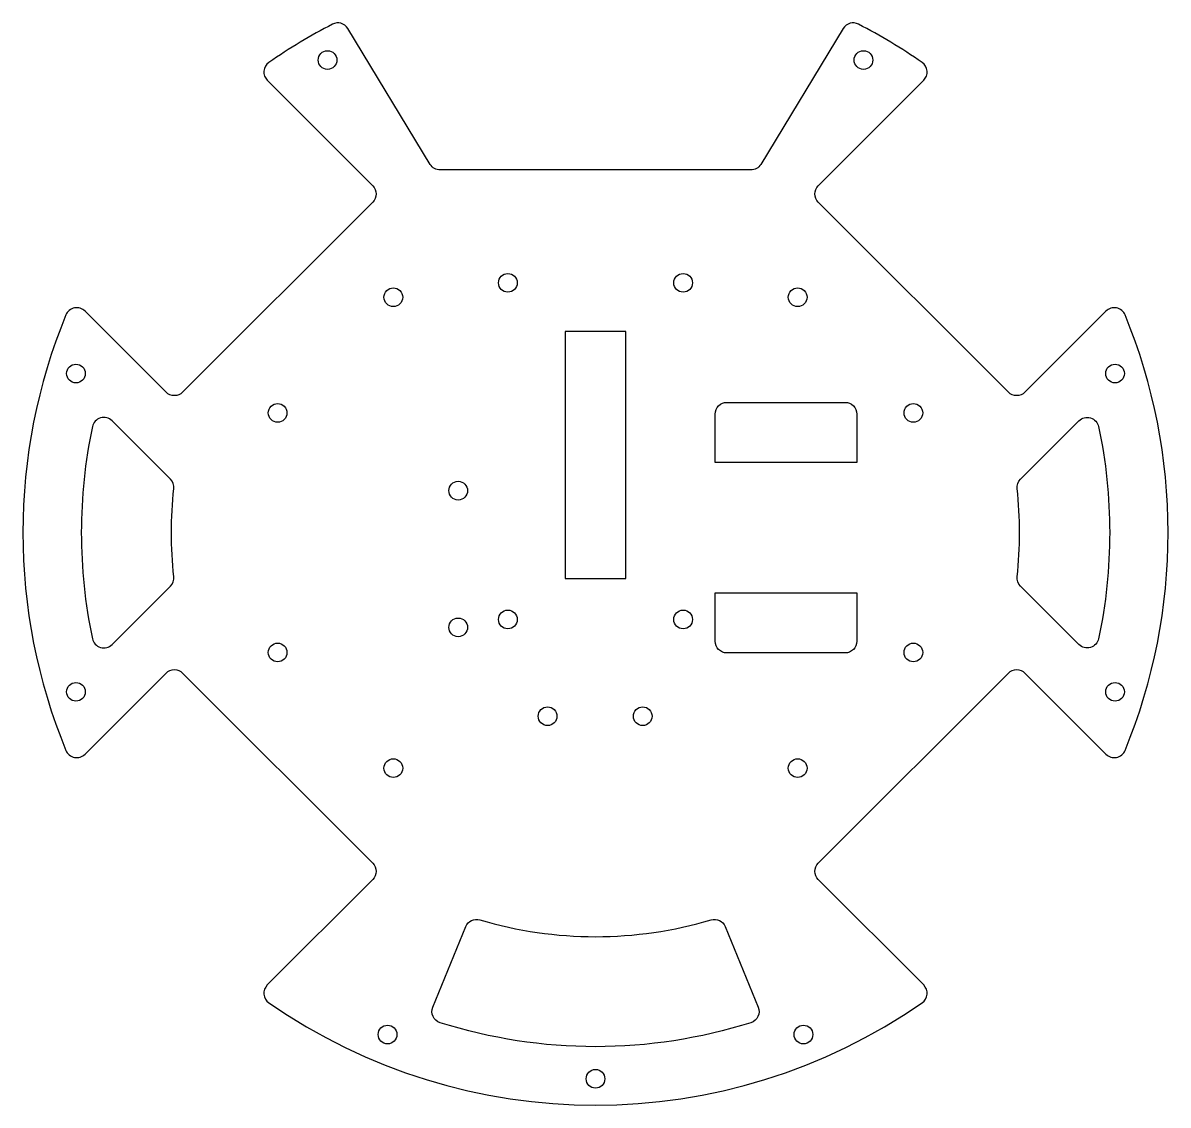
# Model space of a CAD drawing. Header units: millimetres. Extents: x -98 to 98, y -89 to 96.
import ezdxf

# ---------------------------------------------------------------- set-up
doc = ezdxf.new("R2010")
doc.units = ezdxf.units.MM
doc.layers.add('Layer 2 Sketch', color=7, linetype='Continuous')

msp = doc.modelspace()

# ---------------------------------------------------------------- linework, layer by layer
at = {"layer": 'Layer 2 Sketch', "color": 140}
for points in [[(-87.37, -29.07), (-73.49, -15.18, -0.414214), (-70.66, -15.18), (-38.13, -47.71, -0.414214), (-38.13, -50.54), (-56.17, -68.58, 0.467486), (-55.9, -71.64, 0.313172), (55.9, -71.64, 0.467487), (56.17, -68.58), (38.13, -50.54, -0.414214), (38.13, -47.71), (70.66, -15.18, -0.414213), (73.49, -15.18), (87.37, -29.07, 0.535332), (90.64, -28.41, 0.197586), (90.64, 46.13, 0.535332), (87.37, 46.78), (73.49, 32.9, -0.414213), (70.66, 32.9), (38.13, 65.43, -0.414214), (38.13, 68.25), (56.17, 86.3, 0.467487), (55.9, 89.35, 0.032445), (45.02, 95.91, 0.394416), (42.39, 95.17), (28.28, 71.91, -0.262136), (26.57, 70.95), (-26.57, 70.95, -0.262136), (-28.28, 71.91), (-42.39, 95.17, 0.394416), (-45.02, 95.91, 0.032445), (-55.9, 89.35, 0.467486), (-56.17, 86.3), (-38.13, 68.25, -0.414214), (-38.13, 65.43), (-70.66, 32.9, -0.414214), (-73.49, 32.9), (-87.37, 46.78, 0.535332), (-90.64, 46.13, 0.197585), (-90.64, -28.41, 0.535332)], [(20.48, 20.9), (20.48, 29.17, -0.414214), (22.48, 31.17), (42.73, 31.17, -0.414214), (44.73, 29.17), (44.73, 20.9)], [(-72.75, -0.31, 0.226117), (-72.18, 1.32, -0.050891), (-72.18, 16.4, 0.226117), (-72.75, 18.02), (-82.74, 28.01, 0.595525), (-86.11, 27.01, 0.104228), (-86.11, -9.29, 0.595525), (-82.74, -10.29)], [(72.75, -0.31, -0.226117), (72.18, 1.32, 0.050891), (72.18, 16.4, -0.226117), (72.75, 18.02), (82.74, 28.01, -0.595525), (86.11, 27.01, -0.104228), (86.11, -9.29, -0.595525), (82.74, -10.29)], [(20.48, -9.73), (20.48, -1.45), (44.73, -1.45), (44.73, -9.73, -0.414214), (42.73, -11.73), (22.48, -11.73, -0.414214)], [(-19.77, -57.42, 0.145988), (19.77, -57.42, -0.385644), (22.2, -58.58), (27.84, -72.36, -0.438286), (26.59, -75.03, -0.154697), (-26.59, -75.03, -0.438286), (-27.84, -72.36), (-22.2, -58.58, -0.385644)]]:
    msp.add_lwpolyline(points, format="xyb", close=True, dxfattribs=at)
msp.add_lwpolyline([(5.2, 1), (5.2, 43.29), (-5.2, 43.29), (-5.2, 1)], close=True, dxfattribs=at)
for centre in [(-45.86, 89.77), (45.86, 89.77), (-15, 51.63), (15, 51.63), (-34.6, 49.16), (34.6, 49.16), (-88.92, 36.1), (88.92, 36.1), (-54.4, 29.36), (54.4, 29.36), (-23.5, 16.05), (-23.5, -7.35), (-15, -6), (15, -6), (-54.4, -11.65), (54.4, -11.65), (-88.92, -18.39), (88.92, -18.39), (-8.2, -22.57), (8.08, -22.57), (-34.6, -31.45), (34.6, -31.45), (-35.59, -77.06), (35.59, -77.06), (0, -84.64)]:
    msp.add_circle(centre, 1.6, dxfattribs=at)

doc.saveas('drawing.dxf')
